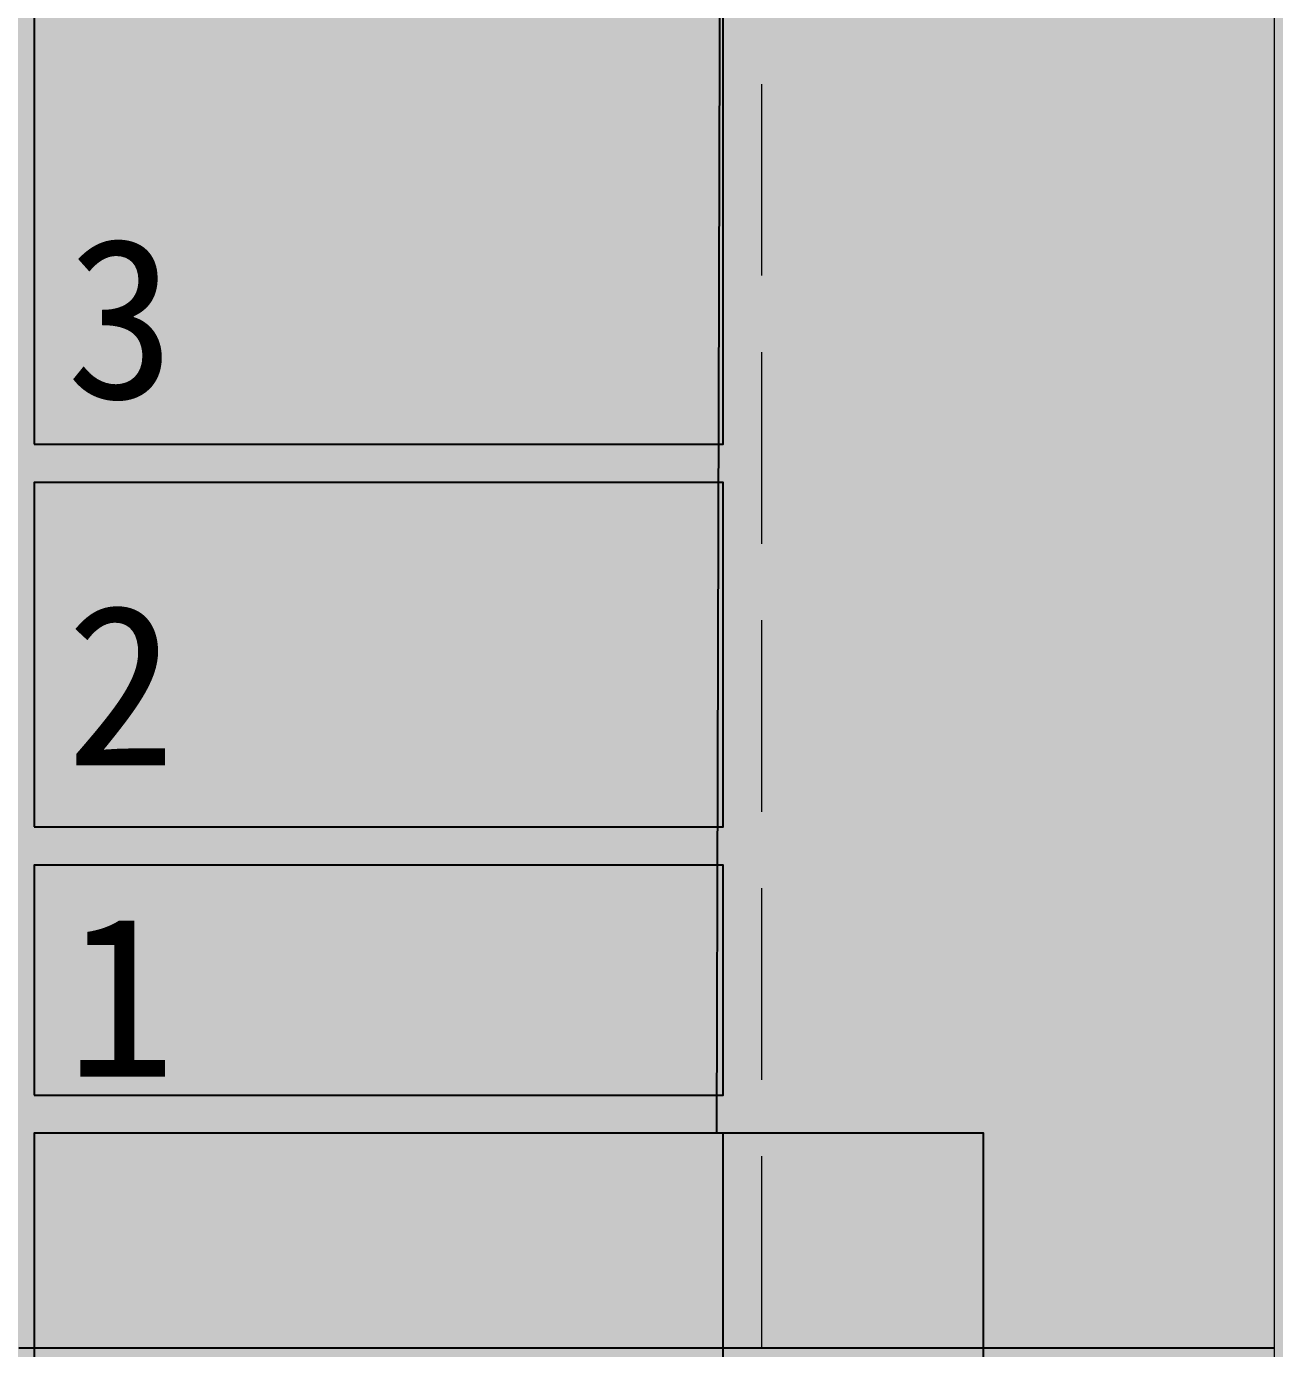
# Model space of a CAD drawing. Header units: inches. Extents: x 143994 to 247866, y 243815 to 272761.
# Drawn here: x 223528 to 225158, y 262375 to 264102 of the extents above; entities that cross this region are included whole.
import ezdxf

# ---------------------------------------------------------------- set-up
doc = ezdxf.new("R2010")
doc.units = ezdxf.units.IN
doc.header["$LTSCALE"] = 1000
doc.header["$MEASUREMENT"] = 0
doc.linetypes.add('DASH', pattern=[0.35, 0.25, -0.1])
doc.layers.get('DEFPOINTS').update_dxf_attribs({"color": 62})
for name, color, linetype in [('0-dim', 90, 'Continuous'), ('0-fm', 30, 'Continuous'), ('0-word', 131, 'Continuous'), ('0-建筑1F', 127, 'Continuous'), ('0-建筑2F', 127, 'Continuous'), ('A-STATR', 5, 'Continuous')]:
    doc.layers.add(name, color=color, linetype=linetype)
doc.layers.add('A-M-Stone', color=11, linetype='Continuous', lineweight=15)
doc.layers.add('散水线', color=8, linetype='Continuous', lineweight=15)
doc.styles.add('HS2', font='')
doc.styles.get('HS2').set_extended_font_data('SimHei')

# ---------------------------------------------------------------- blocks, each defined once
blk = doc.blocks.new('A$C784B79C7')
at = {"layer": '0-fm'}
blk.add_lwpolyline([(0, -300), (900, -300), (900, 0), (0, 0)], close=True, dxfattribs=at)
at = {"layer": '0-word', "color": 4, "insert": (41.9, -66.2, 1685.6), "char_height": 210, "attachment_point": 1, "style": 'HS2'}
blk.add_mtext('1', dxfattribs=at)
blk = doc.blocks.new('A$C30137131')
at = {"layer": '0-fm'}
blk.add_lwpolyline([(0, -600), (900, -600), (900, 0), (0, 0)], close=True, dxfattribs=at)
at = {"layer": '0-word', "color": 4, "insert": (41.9, -330.4, 1685.6), "char_height": 210, "attachment_point": 1, "style": 'HS2'}
blk.add_mtext('3', dxfattribs=at)
blk = doc.blocks.new('A$C5E510078')
at = {"layer": '0-fm'}
blk.add_lwpolyline([(0, -450), (900, -450), (900, 0), (0, 0)], close=True, dxfattribs=at)
at = {"layer": '0-word', "color": 4, "insert": (41.9, -159.5, 1685.6), "char_height": 210, "attachment_point": 1, "style": 'HS2'}
blk.add_mtext('2', dxfattribs=at)
blk = doc.blocks.new('A$C3A8077CD')
at = {"layer": '0-dim'}
for name, p in [('A$C30137131', (0, 2600)), ('A$C5E510078', (0, 1950)), ('A$C784B79C7', (0, 1450)), ('A$C30137131', (0, 1100))]:
    blk.add_blockref(name, p, dxfattribs=at)
blk = doc.blocks.new('144')
at = {"layer": 'A-M-Stone', "color": 127}
blk.add_line((640606.9, -379670.3), (640606.9, -376030.3), dxfattribs=at)
at = {"layer": 'A-STATR', "color": 127}
blk.add_line((638966.9, -377780.3), (640606.9, -377780.3), dxfattribs=at)
at = {"layer": '散水线', "color": 127, "linetype": 'DASH'}
blk.add_line((639936.9, -375430.3), (639936.9, -379070.3), dxfattribs=at)
blk = doc.blocks.new('1442323')
at = {"layer": 'A-M-Stone', "color": 127}
blk.add_line((682656.9, -380239.3), (682656.9, -376119.3), dxfattribs=at)

msp = doc.modelspace()

# ---------------------------------------------------------------- hatches: boundary and pattern name
at = {"layer": 'DEFPOINTS'}
h = msp.add_hatch(dxfattribs=at)
h.set_pattern_fill('ANSI31', color=250)
h.set_pattern_definition([(45, (0, 0), (-1.122532015, 1.122532015), [])])
h.paths.add_polyline_path([(247866.03, 243814.78), (223286.02, 243814.78), (223286.02, 270814.78), (247866.03, 270814.78)])

# ---------------------------------------------------------------- linework, layer by layer
msp.add_lwpolyline([(224778.2, 261536.1), (224778.2, 262656.1), (224429.69, 262656.1), (224438.2, 265656.1), (225358.2, 265656.1), (225358.2, 267801.1)], dxfattribs=at)

# ---------------------------------------------------------------- block references
msp.add_blockref('A$C3A8077CD', (223538.2, 261556.1))
at = {"layer": '0-建筑1F'}
msp.add_blockref('144', (-415448.72, 640156.38), dxfattribs=at)
at = {"layer": '0-建筑2F'}
msp.add_blockref('1442323', (-457498.72, 640245.41), dxfattribs=at)

doc.saveas('drawing.dxf')
